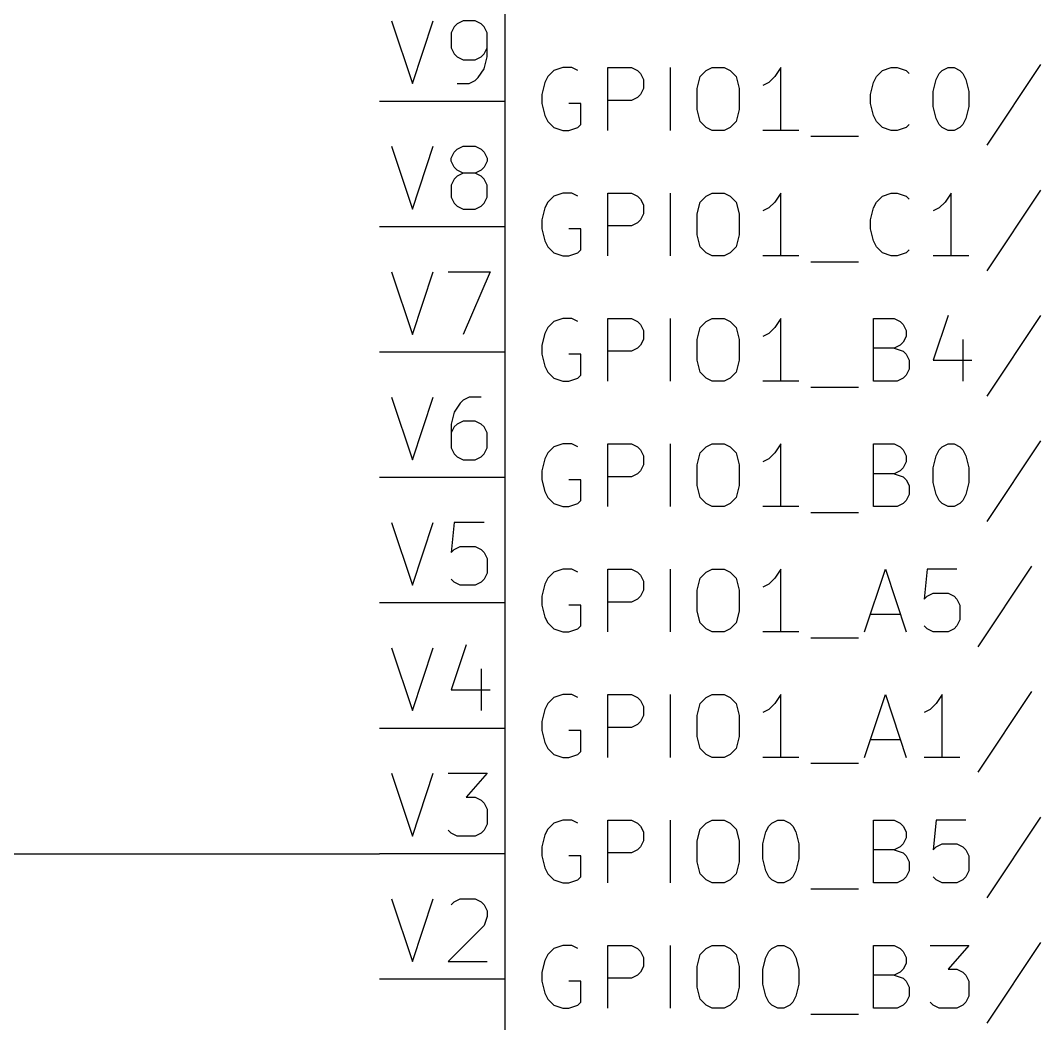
# Model space of a CAD drawing. Header units: millimetres. Extents: x 3 to 237, y -203 to -4.
# Drawn here: x 35.9 to 56.57, y -143.14 to -122.82 of the extents above; entities that cross this region are included whole.
import ezdxf

# ---------------------------------------------------------------- set-up
doc = ezdxf.new("R2010")
doc.units = ezdxf.units.MM
for name, color, linetype in [('GREENSIXTYFIVE', 129, 'CONTINUOUS'), ('LIGHTGREEN', 92, 'CONTINUOUS'), ('LIGHTRED', 12, 'CONTINUOUS'), ('RED', 14, 'CONTINUOUS')]:
    doc.layers.add(name, color=color, linetype=linetype)

msp = doc.modelspace()

# ---------------------------------------------------------------- linework, layer by layer
at = {"layer": 'GREENSIXTYFIVE', "linetype": 'CONTINUOUS'}
for p, q in [((46.8932, -123.7775), (46.7118, -123.838)), ((47.0746, -123.7775), (46.8932, -123.7775)), ((47.1956, -123.838), (47.0746, -123.7775)), ((47.8003, -125.0475), (47.8003, -123.7775)), ((47.8003, -123.7775), (48.2841, -123.7775)), ((48.2841, -123.7775), (48.4051, -123.838)), ((49.0703, -125.0475), (49.0703, -123.7775)), ((49.7961, -123.838), (49.917, -123.7775)), ((49.917, -123.7775), (50.1589, -123.7775)), ((50.1589, -123.7775), (50.2799, -123.838)), ((51.308, -123.7775), (51.1871, -123.959)), ((51.308, -125.0475), (51.308, -123.7775)), ((53.3642, -123.838), (53.5456, -123.7775)), ((53.5456, -123.7775), (53.6665, -123.7775)), ((53.6665, -123.7775), (53.848, -123.838)), ((54.5737, -123.838), (54.6946, -123.7775)), ((54.6946, -123.7775), (54.8156, -123.7775)), ((54.8156, -123.7775), (54.9365, -123.838)), ((56.5694, -123.7171), (55.4808, -125.3499)), ((46.5908, -123.959), (46.5303, -124.0799)), ((46.7118, -123.838), (46.5908, -123.959)), ((48.4051, -123.838), (48.4656, -123.8985)), ((48.4656, -123.8985), (48.526, -124.0194)), ((49.6147, -124.2009), (49.6751, -123.959)), ((49.6751, -123.959), (49.7961, -123.838)), ((50.2799, -123.838), (50.4008, -123.959)), ((50.4008, -123.959), (50.4613, -124.2009)), ((51.1871, -123.959), (51.0661, -124.0799)), ((53.1827, -124.0799), (53.2432, -123.959)), ((53.2432, -123.959), (53.3642, -123.838)), ((53.848, -123.838), (53.9084, -123.8985)), ((54.4527, -124.0194), (54.5132, -123.8985)), ((54.5132, -123.8985), (54.5737, -123.838)), ((54.9365, -123.838), (54.997, -123.8985)), ((54.997, -123.8985), (55.0575, -124.0194)), ((46.5303, -124.0799), (46.4699, -124.3218)), ((48.526, -124.0194), (48.526, -124.2009)), ((51.0661, -124.0799), (50.9452, -124.1404)), ((53.1223, -124.3218), (53.1827, -124.0799)), ((54.3923, -124.2613), (54.4527, -124.0194)), ((55.0575, -124.0194), (55.118, -124.2613)), ((46.4699, -124.3218), (46.4699, -124.5032)), ((48.4051, -124.3823), (48.2841, -124.4428)), ((48.4656, -124.3218), (48.4051, -124.3823)), ((48.526, -124.2009), (48.4656, -124.3218)), ((49.6147, -124.6242), (49.6147, -124.2009)), ((50.4613, -124.2009), (50.4613, -124.6242)), ((53.1223, -124.5032), (53.1223, -124.3218)), ((54.3923, -124.5637), (54.3923, -124.2613)), ((55.118, -124.2613), (55.118, -124.5637)), ((46.4699, -124.5032), (46.5303, -124.7451)), ((47.256, -124.5032), (47.0141, -124.5032)), ((47.256, -124.9266), (47.256, -124.5032)), ((48.2841, -124.4428), (47.8003, -124.4428)), ((53.1827, -124.7451), (53.1223, -124.5032)), ((54.4527, -124.8056), (54.3923, -124.5637)), ((55.118, -124.5637), (55.0575, -124.8056)), ((46.5303, -124.7451), (46.5908, -124.8661)), ((49.6751, -124.8661), (49.6147, -124.6242)), ((50.4613, -124.6242), (50.4008, -124.8661)), ((53.2432, -124.8661), (53.1827, -124.7451)), ((54.5132, -124.9266), (54.4527, -124.8056)), ((55.0575, -124.8056), (54.997, -124.9266)), ((46.5908, -124.8661), (46.7118, -124.9871)), ((46.7118, -124.9871), (46.8932, -125.0475)), ((47.0141, -125.0475), (47.1956, -124.9871)), ((47.1956, -124.9871), (47.256, -124.9266)), ((49.7961, -124.9871), (49.6751, -124.8661)), ((49.917, -125.0475), (49.7961, -124.9871)), ((50.2799, -124.9871), (50.1589, -125.0475)), ((50.4008, -124.8661), (50.2799, -124.9871)), ((53.3642, -124.9871), (53.2432, -124.8661)), ((53.5456, -125.0475), (53.3642, -124.9871)), ((53.848, -124.9871), (53.6665, -125.0475)), ((53.9084, -124.9266), (53.848, -124.9871)), ((54.5737, -124.9871), (54.5132, -124.9266)), ((54.6946, -125.0475), (54.5737, -124.9871)), ((54.9365, -124.9871), (54.8156, -125.0475)), ((54.997, -124.9266), (54.9365, -124.9871)), ((46.8932, -125.0475), (47.0141, -125.0475)), ((50.1589, -125.0475), (49.917, -125.0475)), ((51.6709, -125.0475), (50.9452, -125.0475)), ((51.9128, -125.1685), (52.8804, -125.1685)), ((53.6665, -125.0475), (53.5456, -125.0475)), ((54.8156, -125.0475), (54.6946, -125.0475)), ((56.5694, -126.2571), (55.4808, -127.8899)), ((46.7118, -126.378), (46.5908, -126.499)), ((46.8932, -126.3175), (46.7118, -126.378)), ((47.0746, -126.3175), (46.8932, -126.3175)), ((47.1956, -126.378), (47.0746, -126.3175)), ((47.8003, -127.5875), (47.8003, -126.3175)), ((47.8003, -126.3175), (48.2841, -126.3175)), ((48.2841, -126.3175), (48.4051, -126.378)), ((48.4051, -126.378), (48.4656, -126.4385)), ((48.4656, -126.4385), (48.526, -126.5594)), ((49.0703, -127.5875), (49.0703, -126.3175)), ((49.6751, -126.499), (49.7961, -126.378)), ((49.7961, -126.378), (49.917, -126.3175)), ((49.917, -126.3175), (50.1589, -126.3175)), ((50.1589, -126.3175), (50.2799, -126.378)), ((50.2799, -126.378), (50.4008, -126.499)), ((51.308, -126.3175), (51.1871, -126.499)), ((51.308, -127.5875), (51.308, -126.3175)), ((53.2432, -126.499), (53.3642, -126.378)), ((53.3642, -126.378), (53.5456, -126.3175)), ((53.5456, -126.3175), (53.6665, -126.3175)), ((53.6665, -126.3175), (53.848, -126.378)), ((53.848, -126.378), (53.9084, -126.4385)), ((54.7551, -126.3175), (54.6342, -126.499)), ((54.7551, -127.5875), (54.7551, -126.3175)), ((46.5303, -126.6199), (46.4699, -126.8618)), ((46.5908, -126.499), (46.5303, -126.6199)), ((48.526, -126.5594), (48.526, -126.7409)), ((49.6147, -126.7409), (49.6751, -126.499)), ((50.4008, -126.499), (50.4613, -126.7409)), ((51.0661, -126.6199), (50.9452, -126.6804)), ((51.1871, -126.499), (51.0661, -126.6199)), ((53.1223, -126.8618), (53.1827, -126.6199)), ((53.1827, -126.6199), (53.2432, -126.499)), ((54.5132, -126.6199), (54.3923, -126.6804)), ((54.6342, -126.499), (54.5132, -126.6199)), ((46.4699, -126.8618), (46.4699, -127.0432)), ((48.4656, -126.8618), (48.4051, -126.9223)), ((48.526, -126.7409), (48.4656, -126.8618)), ((49.6147, -127.1642), (49.6147, -126.7409)), ((50.4613, -126.7409), (50.4613, -127.1642)), ((53.1223, -127.0432), (53.1223, -126.8618)), ((46.4699, -127.0432), (46.5303, -127.2851)), ((47.256, -127.0432), (47.0141, -127.0432)), ((47.256, -127.4666), (47.256, -127.0432)), ((48.2841, -126.9828), (47.8003, -126.9828)), ((48.4051, -126.9223), (48.2841, -126.9828)), ((53.1827, -127.2851), (53.1223, -127.0432)), ((46.5303, -127.2851), (46.5908, -127.4061)), ((49.6751, -127.4061), (49.6147, -127.1642)), ((50.4613, -127.1642), (50.4008, -127.4061)), ((53.2432, -127.4061), (53.1827, -127.2851)), ((46.5908, -127.4061), (46.7118, -127.5271)), ((47.1956, -127.5271), (47.256, -127.4666)), ((49.7961, -127.5271), (49.6751, -127.4061)), ((50.4008, -127.4061), (50.2799, -127.5271)), ((53.3642, -127.5271), (53.2432, -127.4061)), ((53.9084, -127.4666), (53.848, -127.5271)), ((46.7118, -127.5271), (46.8932, -127.5875)), ((46.8932, -127.5875), (47.0141, -127.5875)), ((47.0141, -127.5875), (47.1956, -127.5271)), ((49.917, -127.5875), (49.7961, -127.5271)), ((50.1589, -127.5875), (49.917, -127.5875)), ((50.2799, -127.5271), (50.1589, -127.5875)), ((51.6709, -127.5875), (50.9452, -127.5875)), ((53.5456, -127.5875), (53.3642, -127.5271)), ((53.6665, -127.5875), (53.5456, -127.5875)), ((53.848, -127.5271), (53.6665, -127.5875)), ((55.118, -127.5875), (54.3923, -127.5875)), ((51.9128, -127.7085), (52.8804, -127.7085)), ((46.7118, -128.918), (46.5908, -129.039)), ((46.8932, -128.8575), (46.7118, -128.918)), ((47.0746, -128.8575), (46.8932, -128.8575)), ((47.1956, -128.918), (47.0746, -128.8575)), ((47.8003, -130.1275), (47.8003, -128.8575)), ((47.8003, -128.8575), (48.2841, -128.8575)), ((48.2841, -128.8575), (48.4051, -128.918)), ((48.4051, -128.918), (48.4656, -128.9785)), ((49.0703, -130.1275), (49.0703, -128.8575)), ((49.6751, -129.039), (49.7961, -128.918)), ((49.7961, -128.918), (49.917, -128.8575)), ((49.917, -128.8575), (50.1589, -128.8575)), ((50.1589, -128.8575), (50.2799, -128.918)), ((50.2799, -128.918), (50.4008, -129.039)), ((51.308, -128.8575), (51.1871, -129.039)), ((51.308, -130.1275), (51.308, -128.8575)), ((53.1827, -130.1275), (53.1827, -128.8575)), ((53.1827, -128.8575), (53.6061, -128.8575)), ((53.6061, -128.8575), (53.727, -128.918)), ((53.727, -128.918), (53.7875, -128.9785)), ((54.6946, -128.7971), (54.3923, -129.7042)), ((56.5694, -128.7971), (55.4808, -130.4299)), ((46.5908, -129.039), (46.5303, -129.1599)), ((48.4656, -128.9785), (48.526, -129.0994)), ((48.526, -129.0994), (48.526, -129.2809)), ((49.6147, -129.2809), (49.6751, -129.039)), ((50.4008, -129.039), (50.4613, -129.2809)), ((51.1871, -129.039), (51.0661, -129.1599)), ((53.7875, -128.9785), (53.848, -129.0994)), ((53.848, -129.0994), (53.848, -129.2204)), ((46.5303, -129.1599), (46.4699, -129.4018)), ((48.526, -129.2809), (48.4656, -129.4018)), ((49.6147, -129.7042), (49.6147, -129.2809)), ((50.4613, -129.2809), (50.4613, -129.7042)), ((51.0661, -129.1599), (50.9452, -129.2204)), ((53.7875, -129.3413), (53.727, -129.4018)), ((53.848, -129.2204), (53.7875, -129.3413)), ((54.997, -129.2809), (54.997, -130.1275)), ((46.4699, -129.4018), (46.4699, -129.5832)), ((48.2841, -129.5228), (47.8003, -129.5228)), ((48.4051, -129.4623), (48.2841, -129.5228)), ((48.4656, -129.4018), (48.4051, -129.4623)), ((53.6061, -129.4623), (53.1827, -129.4623)), ((53.727, -129.4018), (53.6061, -129.4623)), ((53.6061, -129.4623), (53.7875, -129.5228)), ((53.7875, -129.5228), (53.848, -129.5832)), ((46.4699, -129.5832), (46.5303, -129.8251)), ((47.256, -129.5832), (47.0141, -129.5832)), ((47.256, -130.0066), (47.256, -129.5832)), ((49.6751, -129.9461), (49.6147, -129.7042)), ((50.4613, -129.7042), (50.4008, -129.9461)), ((53.848, -129.5832), (53.9084, -129.7042)), ((53.9084, -129.7042), (53.9084, -129.8856)), ((54.3923, -129.7042), (55.1784, -129.7042)), ((46.5303, -129.8251), (46.5908, -129.9461)), ((46.5908, -129.9461), (46.7118, -130.0671)), ((49.7961, -130.0671), (49.6751, -129.9461)), ((50.4008, -129.9461), (50.2799, -130.0671)), ((53.9084, -129.8856), (53.848, -130.0066)), ((46.7118, -130.0671), (46.8932, -130.1275)), ((46.8932, -130.1275), (47.0141, -130.1275)), ((47.0141, -130.1275), (47.1956, -130.0671)), ((47.1956, -130.0671), (47.256, -130.0066)), ((49.917, -130.1275), (49.7961, -130.0671)), ((50.1589, -130.1275), (49.917, -130.1275)), ((50.2799, -130.0671), (50.1589, -130.1275)), ((51.6709, -130.1275), (50.9452, -130.1275)), ((53.6665, -130.1275), (53.1827, -130.1275)), ((53.7875, -130.0671), (53.6665, -130.1275)), ((53.848, -130.0066), (53.7875, -130.0671)), ((51.9128, -130.2485), (52.8804, -130.2485)), ((46.8932, -131.3975), (46.7118, -131.458)), ((47.0746, -131.3975), (46.8932, -131.3975)), ((47.1956, -131.458), (47.0746, -131.3975)), ((47.8003, -132.6675), (47.8003, -131.3975)), ((47.8003, -131.3975), (48.2841, -131.3975)), ((48.2841, -131.3975), (48.4051, -131.458)), ((49.0703, -132.6675), (49.0703, -131.3975)), ((49.7961, -131.458), (49.917, -131.3975)), ((49.917, -131.3975), (50.1589, -131.3975)), ((50.1589, -131.3975), (50.2799, -131.458)), ((51.308, -131.3975), (51.1871, -131.579)), ((51.308, -132.6675), (51.308, -131.3975)), ((53.1827, -132.6675), (53.1827, -131.3975)), ((53.1827, -131.3975), (53.6061, -131.3975)), ((53.6061, -131.3975), (53.727, -131.458)), ((54.5737, -131.458), (54.6946, -131.3975)), ((54.6946, -131.3975), (54.8156, -131.3975)), ((54.8156, -131.3975), (54.9365, -131.458)), ((56.5694, -131.3371), (55.4808, -132.9699)), ((46.5908, -131.579), (46.5303, -131.6999)), ((46.7118, -131.458), (46.5908, -131.579)), ((48.4051, -131.458), (48.4656, -131.5185)), ((48.4656, -131.5185), (48.526, -131.6394)), ((49.6147, -131.8209), (49.6751, -131.579)), ((49.6751, -131.579), (49.7961, -131.458)), ((50.2799, -131.458), (50.4008, -131.579)), ((50.4008, -131.579), (50.4613, -131.8209)), ((51.1871, -131.579), (51.0661, -131.6999)), ((53.727, -131.458), (53.7875, -131.5185)), ((53.7875, -131.5185), (53.848, -131.6394)), ((54.4527, -131.6394), (54.5132, -131.5185)), ((54.5132, -131.5185), (54.5737, -131.458)), ((54.9365, -131.458), (54.997, -131.5185)), ((54.997, -131.5185), (55.0575, -131.6394)), ((46.5303, -131.6999), (46.4699, -131.9418)), ((48.526, -131.8209), (48.4656, -131.9418)), ((48.526, -131.6394), (48.526, -131.8209)), ((49.6147, -132.2442), (49.6147, -131.8209)), ((50.4613, -131.8209), (50.4613, -132.2442)), ((51.0661, -131.6999), (50.9452, -131.7604)), ((53.848, -131.7604), (53.7875, -131.8813)), ((53.848, -131.6394), (53.848, -131.7604)), ((54.3923, -131.8813), (54.4527, -131.6394)), ((55.0575, -131.6394), (55.118, -131.8813)), ((46.4699, -131.9418), (46.4699, -132.1232)), ((48.4051, -132.0023), (48.2841, -132.0628)), ((48.4656, -131.9418), (48.4051, -132.0023)), ((53.6061, -132.0023), (53.1827, -132.0023)), ((53.727, -131.9418), (53.6061, -132.0023)), ((53.6061, -132.0023), (53.7875, -132.0628)), ((53.7875, -131.8813), (53.727, -131.9418)), ((54.3923, -132.1837), (54.3923, -131.8813)), ((55.118, -131.8813), (55.118, -132.1837)), ((46.4699, -132.1232), (46.5303, -132.3651)), ((47.256, -132.1232), (47.0141, -132.1232)), ((47.256, -132.5466), (47.256, -132.1232)), ((48.2841, -132.0628), (47.8003, -132.0628)), ((49.6751, -132.4861), (49.6147, -132.2442)), ((50.4613, -132.2442), (50.4008, -132.4861)), ((53.7875, -132.0628), (53.848, -132.1232)), ((53.848, -132.1232), (53.9084, -132.2442)), ((53.9084, -132.2442), (53.9084, -132.4256)), ((54.4527, -132.4256), (54.3923, -132.1837)), ((55.118, -132.1837), (55.0575, -132.4256)), ((46.5303, -132.3651), (46.5908, -132.4861)), ((53.9084, -132.4256), (53.848, -132.5466)), ((54.5132, -132.5466), (54.4527, -132.4256)), ((55.0575, -132.4256), (54.997, -132.5466)), ((46.5908, -132.4861), (46.7118, -132.6071)), ((46.7118, -132.6071), (46.8932, -132.6675)), ((47.0141, -132.6675), (47.1956, -132.6071)), ((47.1956, -132.6071), (47.256, -132.5466)), ((49.7961, -132.6071), (49.6751, -132.4861)), ((49.917, -132.6675), (49.7961, -132.6071)), ((50.2799, -132.6071), (50.1589, -132.6675)), ((50.4008, -132.4861), (50.2799, -132.6071)), ((53.7875, -132.6071), (53.6665, -132.6675)), ((53.848, -132.5466), (53.7875, -132.6071)), ((54.5737, -132.6071), (54.5132, -132.5466)), ((54.6946, -132.6675), (54.5737, -132.6071)), ((54.9365, -132.6071), (54.8156, -132.6675)), ((54.997, -132.5466), (54.9365, -132.6071)), ((46.8932, -132.6675), (47.0141, -132.6675)), ((50.1589, -132.6675), (49.917, -132.6675)), ((51.6709, -132.6675), (50.9452, -132.6675)), ((51.9128, -132.7885), (52.8804, -132.7885)), ((53.6665, -132.6675), (53.1827, -132.6675)), ((54.8156, -132.6675), (54.6946, -132.6675)), ((56.388, -133.8771), (55.2994, -135.5099)), ((46.7118, -133.998), (46.5908, -134.119)), ((46.8932, -133.9375), (46.7118, -133.998)), ((47.0746, -133.9375), (46.8932, -133.9375)), ((47.1956, -133.998), (47.0746, -133.9375)), ((47.8003, -135.2075), (47.8003, -133.9375)), ((47.8003, -133.9375), (48.2841, -133.9375)), ((48.2841, -133.9375), (48.4051, -133.998)), ((48.4051, -133.998), (48.4656, -134.0585)), ((48.4656, -134.0585), (48.526, -134.1794)), ((49.0703, -135.2075), (49.0703, -133.9375)), ((49.6751, -134.119), (49.7961, -133.998)), ((49.7961, -133.998), (49.917, -133.9375)), ((49.917, -133.9375), (50.1589, -133.9375)), ((50.1589, -133.9375), (50.2799, -133.998)), ((50.2799, -133.998), (50.4008, -134.119)), ((51.308, -133.9375), (51.1871, -134.119)), ((51.308, -135.2075), (51.308, -133.9375)), ((53.0013, -135.2075), (53.4246, -133.9375)), ((53.4246, -133.9375), (53.848, -135.2075)), ((54.2713, -133.9375), (54.2109, -134.5423)), ((54.8761, -133.9375), (54.2713, -133.9375)), ((46.5303, -134.2399), (46.4699, -134.4818)), ((46.5908, -134.119), (46.5303, -134.2399)), ((48.526, -134.1794), (48.526, -134.3609)), ((49.6147, -134.3609), (49.6751, -134.119)), ((50.4008, -134.119), (50.4613, -134.3609)), ((51.0661, -134.2399), (50.9452, -134.3004)), ((51.1871, -134.119), (51.0661, -134.2399)), ((46.4699, -134.4818), (46.4699, -134.6632)), ((48.4656, -134.4818), (48.4051, -134.5423)), ((48.526, -134.3609), (48.4656, -134.4818)), ((49.6147, -134.7842), (49.6147, -134.3609)), ((50.4613, -134.3609), (50.4613, -134.7842)), ((54.2109, -134.5423), (54.2713, -134.4818)), ((54.2713, -134.4818), (54.3923, -134.4213)), ((54.3923, -134.4213), (54.6947, -134.4213)), ((54.6947, -134.4213), (54.8156, -134.4818)), ((54.8156, -134.4818), (54.8761, -134.5423)), ((46.4699, -134.6632), (46.5303, -134.9051)), ((47.256, -134.6632), (47.0141, -134.6632)), ((47.256, -135.0866), (47.256, -134.6632)), ((48.2841, -134.6028), (47.8003, -134.6028)), ((48.4051, -134.5423), (48.2841, -134.6028)), ((54.8761, -134.5423), (54.9366, -134.6632)), ((54.9366, -134.6632), (54.9366, -134.9656)), ((46.5303, -134.9051), (46.5908, -135.0261)), ((49.6751, -135.0261), (49.6147, -134.7842)), ((50.4613, -134.7842), (50.4008, -135.0261)), ((53.1223, -134.8447), (53.727, -134.8447)), ((46.5908, -135.0261), (46.7118, -135.1471)), ((46.7118, -135.1471), (46.8932, -135.2075)), ((47.0141, -135.2075), (47.1956, -135.1471)), ((47.1956, -135.1471), (47.256, -135.0866)), ((49.7961, -135.1471), (49.6751, -135.0261)), ((49.917, -135.2075), (49.7961, -135.1471)), ((50.2799, -135.1471), (50.1589, -135.2075)), ((50.4008, -135.0261), (50.2799, -135.1471)), ((54.2713, -135.1471), (54.2109, -135.0866)), ((54.3923, -135.2075), (54.2713, -135.1471)), ((54.8156, -135.1471), (54.6947, -135.2075)), ((54.8761, -135.0866), (54.8156, -135.1471)), ((54.9366, -134.9656), (54.8761, -135.0866)), ((46.8932, -135.2075), (47.0141, -135.2075)), ((50.1589, -135.2075), (49.917, -135.2075)), ((51.6709, -135.2075), (50.9452, -135.2075)), ((51.9128, -135.3285), (52.8804, -135.3285)), ((54.6947, -135.2075), (54.3923, -135.2075)), ((46.7118, -136.538), (46.5908, -136.659)), ((46.8932, -136.4775), (46.7118, -136.538)), ((47.0746, -136.4775), (46.8932, -136.4775)), ((47.1956, -136.538), (47.0746, -136.4775)), ((47.8003, -137.7475), (47.8003, -136.4775)), ((47.8003, -136.4775), (48.2841, -136.4775)), ((48.2841, -136.4775), (48.4051, -136.538)), ((48.4051, -136.538), (48.4656, -136.5985)), ((49.0703, -137.7475), (49.0703, -136.4775)), ((49.6751, -136.659), (49.7961, -136.538)), ((49.7961, -136.538), (49.917, -136.4775)), ((49.917, -136.4775), (50.1589, -136.4775)), ((50.1589, -136.4775), (50.2799, -136.538)), ((50.2799, -136.538), (50.4008, -136.659)), ((51.308, -136.4775), (51.1871, -136.659)), ((51.308, -137.7475), (51.308, -136.4775)), ((53.0013, -137.7475), (53.4246, -136.4775)), ((53.4246, -136.4775), (53.848, -137.7475)), ((54.5737, -136.4775), (54.4528, -136.659)), ((54.5737, -137.7475), (54.5737, -136.4775)), ((56.388, -136.4171), (55.2994, -138.0499)), ((46.5303, -136.7799), (46.4699, -137.0218)), ((46.5908, -136.659), (46.5303, -136.7799)), ((48.4656, -136.5985), (48.526, -136.7194)), ((48.526, -136.7194), (48.526, -136.9009)), ((49.6147, -136.9009), (49.6751, -136.659)), ((50.4008, -136.659), (50.4613, -136.9009)), ((51.0661, -136.7799), (50.9452, -136.8404)), ((51.1871, -136.659), (51.0661, -136.7799)), ((54.3318, -136.7799), (54.2109, -136.8404)), ((54.4528, -136.659), (54.3318, -136.7799)), ((48.526, -136.9009), (48.4656, -137.0218)), ((49.6147, -137.3242), (49.6147, -136.9009)), ((50.4613, -136.9009), (50.4613, -137.3242)), ((46.4699, -137.0218), (46.4699, -137.2032)), ((46.4699, -137.2032), (46.5303, -137.4451)), ((47.256, -137.2032), (47.0141, -137.2032)), ((47.256, -137.6266), (47.256, -137.2032)), ((48.2841, -137.1428), (47.8003, -137.1428)), ((48.4051, -137.0823), (48.2841, -137.1428)), ((48.4656, -137.0218), (48.4051, -137.0823)), ((49.6751, -137.5661), (49.6147, -137.3242)), ((50.4613, -137.3242), (50.4008, -137.5661)), ((53.1223, -137.3847), (53.727, -137.3847)), ((46.5303, -137.4451), (46.5908, -137.5661)), ((46.5908, -137.5661), (46.7118, -137.6871)), ((47.1956, -137.6871), (47.256, -137.6266)), ((49.7961, -137.6871), (49.6751, -137.5661)), ((50.4008, -137.5661), (50.2799, -137.6871)), ((46.7118, -137.6871), (46.8932, -137.7475)), ((46.8932, -137.7475), (47.0141, -137.7475)), ((47.0141, -137.7475), (47.1956, -137.6871)), ((49.917, -137.7475), (49.7961, -137.6871)), ((50.1589, -137.7475), (49.917, -137.7475)), ((50.2799, -137.6871), (50.1589, -137.7475)), ((51.6709, -137.7475), (50.9452, -137.7475)), ((54.9366, -137.7475), (54.2109, -137.7475)), ((51.9128, -137.8685), (52.8804, -137.8685)), ((46.8932, -139.0175), (46.7118, -139.078)), ((47.0746, -139.0175), (46.8932, -139.0175)), ((47.1956, -139.078), (47.0746, -139.0175)), ((47.8003, -140.2875), (47.8003, -139.0175)), ((47.8003, -139.0175), (48.2841, -139.0175)), ((48.2841, -139.0175), (48.4051, -139.078)), ((49.0703, -140.2875), (49.0703, -139.0175)), ((49.7961, -139.078), (49.917, -139.0175)), ((49.917, -139.0175), (50.1589, -139.0175)), ((50.1589, -139.0175), (50.2799, -139.078)), ((51.1266, -139.078), (51.2475, -139.0175)), ((51.2475, -139.0175), (51.3685, -139.0175)), ((51.3685, -139.0175), (51.4894, -139.078)), ((53.1827, -140.2875), (53.1827, -139.0175)), ((53.1827, -139.0175), (53.6061, -139.0175)), ((53.6061, -139.0175), (53.727, -139.078)), ((54.4527, -139.0175), (54.3923, -139.6223)), ((55.0575, -139.0175), (54.4527, -139.0175)), ((56.5694, -138.9571), (55.4808, -140.5899)), ((46.5908, -139.199), (46.5303, -139.3199)), ((46.7118, -139.078), (46.5908, -139.199)), ((48.4051, -139.078), (48.4656, -139.1385)), ((48.4656, -139.1385), (48.526, -139.2594)), ((48.526, -139.2594), (48.526, -139.4409)), ((49.6147, -139.4409), (49.6751, -139.199)), ((49.6751, -139.199), (49.7961, -139.078)), ((50.2799, -139.078), (50.4008, -139.199)), ((50.4008, -139.199), (50.4613, -139.4409)), ((50.9452, -139.5013), (51.0056, -139.2594)), ((51.0056, -139.2594), (51.0661, -139.1385)), ((51.0661, -139.1385), (51.1266, -139.078)), ((51.4894, -139.078), (51.5499, -139.1385)), ((51.5499, -139.1385), (51.6104, -139.2594)), ((51.6104, -139.2594), (51.6709, -139.5013)), ((53.727, -139.078), (53.7875, -139.1385)), ((53.7875, -139.1385), (53.848, -139.2594)), ((53.848, -139.2594), (53.848, -139.3804)), ((46.5303, -139.3199), (46.4699, -139.5618)), ((48.526, -139.4409), (48.4656, -139.5618)), ((49.6147, -139.8642), (49.6147, -139.4409)), ((50.4613, -139.4409), (50.4613, -139.8642)), ((53.848, -139.3804), (53.7875, -139.5013)), ((46.4699, -139.5618), (46.4699, -139.7432)), ((48.2841, -139.6828), (47.8003, -139.6828)), ((48.4051, -139.6223), (48.2841, -139.6828)), ((48.4656, -139.5618), (48.4051, -139.6223)), ((50.9452, -139.8037), (50.9452, -139.5013)), ((51.6709, -139.5013), (51.6709, -139.8037)), ((53.6061, -139.6223), (53.1827, -139.6223)), ((53.727, -139.5618), (53.6061, -139.6223)), ((53.6061, -139.6223), (53.7875, -139.6828)), ((53.7875, -139.5013), (53.727, -139.5618)), ((53.7875, -139.6828), (53.848, -139.7432)), ((54.3923, -139.6223), (54.4527, -139.5618)), ((54.4527, -139.5618), (54.5737, -139.5013)), ((54.5737, -139.5013), (54.8761, -139.5013)), ((54.8761, -139.5013), (54.997, -139.5618)), ((54.997, -139.5618), (55.0575, -139.6223)), ((55.0575, -139.6223), (55.118, -139.7432)), ((46.4699, -139.7432), (46.5303, -139.9851)), ((47.256, -139.7432), (47.0141, -139.7432)), ((47.256, -140.1666), (47.256, -139.7432)), ((49.6751, -140.1061), (49.6147, -139.8642)), ((50.4613, -139.8642), (50.4008, -140.1061)), ((51.0056, -140.0456), (50.9452, -139.8037)), ((51.6709, -139.8037), (51.6104, -140.0456)), ((53.848, -139.7432), (53.9084, -139.8642)), ((53.9084, -139.8642), (53.9084, -140.0456)), ((55.118, -139.7432), (55.118, -140.0456)), ((46.5303, -139.9851), (46.5908, -140.1061)), ((46.5908, -140.1061), (46.7118, -140.2271)), ((49.7961, -140.2271), (49.6751, -140.1061)), ((50.4008, -140.1061), (50.2799, -140.2271)), ((51.0661, -140.1666), (51.0056, -140.0456)), ((51.6104, -140.0456), (51.5499, -140.1666)), ((53.9084, -140.0456), (53.848, -140.1666)), ((55.118, -140.0456), (55.0575, -140.1666)), ((46.7118, -140.2271), (46.8932, -140.2875)), ((46.8932, -140.2875), (47.0141, -140.2875)), ((47.0141, -140.2875), (47.1956, -140.2271)), ((47.1956, -140.2271), (47.256, -140.1666)), ((49.917, -140.2875), (49.7961, -140.2271)), ((50.1589, -140.2875), (49.917, -140.2875)), ((50.2799, -140.2271), (50.1589, -140.2875)), ((51.1266, -140.2271), (51.0661, -140.1666)), ((51.2475, -140.2875), (51.1266, -140.2271)), ((51.3685, -140.2875), (51.2475, -140.2875)), ((51.4894, -140.2271), (51.3685, -140.2875)), ((51.5499, -140.1666), (51.4894, -140.2271)), ((53.6665, -140.2875), (53.1827, -140.2875)), ((53.7875, -140.2271), (53.6665, -140.2875)), ((53.848, -140.1666), (53.7875, -140.2271)), ((54.4527, -140.2271), (54.3923, -140.1666)), ((54.5737, -140.2875), (54.4527, -140.2271)), ((54.8761, -140.2875), (54.5737, -140.2875)), ((54.997, -140.2271), (54.8761, -140.2875)), ((55.0575, -140.1666), (54.997, -140.2271)), ((51.9128, -140.4085), (52.8804, -140.4085)), ((56.5694, -141.4971), (55.4808, -143.1299)), ((46.5908, -141.739), (46.5303, -141.8599)), ((46.7118, -141.618), (46.5908, -141.739)), ((46.8932, -141.5575), (46.7118, -141.618)), ((47.0746, -141.5575), (46.8932, -141.5575)), ((47.1956, -141.618), (47.0746, -141.5575)), ((47.8003, -142.8275), (47.8003, -141.5575)), ((47.8003, -141.5575), (48.2841, -141.5575)), ((48.2841, -141.5575), (48.4051, -141.618)), ((48.4051, -141.618), (48.4656, -141.6785)), ((48.4656, -141.6785), (48.526, -141.7994)), ((49.0703, -142.8275), (49.0703, -141.5575)), ((49.6147, -141.9809), (49.6751, -141.739)), ((49.6751, -141.739), (49.7961, -141.618)), ((49.7961, -141.618), (49.917, -141.5575)), ((49.917, -141.5575), (50.1589, -141.5575)), ((50.1589, -141.5575), (50.2799, -141.618)), ((50.2799, -141.618), (50.4008, -141.739)), ((50.4008, -141.739), (50.4613, -141.9809)), ((51.0056, -141.7994), (51.0661, -141.6785)), ((51.0661, -141.6785), (51.1266, -141.618)), ((51.1266, -141.618), (51.2475, -141.5575)), ((51.2475, -141.5575), (51.3685, -141.5575)), ((51.3685, -141.5575), (51.4894, -141.618)), ((51.4894, -141.618), (51.5499, -141.6785)), ((51.5499, -141.6785), (51.6104, -141.7994)), ((53.1827, -142.8275), (53.1827, -141.5575)), ((53.1827, -141.5575), (53.6061, -141.5575)), ((53.6061, -141.5575), (53.727, -141.618)), ((53.727, -141.618), (53.7875, -141.6785)), ((53.7875, -141.6785), (53.848, -141.7994)), ((54.3318, -141.5575), (55.118, -141.5575)), ((55.118, -141.5575), (54.6946, -142.0413)), ((46.5303, -141.8599), (46.4699, -142.1018)), ((48.526, -141.7994), (48.526, -141.9809)), ((50.9452, -142.0413), (51.0056, -141.7994)), ((51.6104, -141.7994), (51.6709, -142.0413)), ((53.848, -141.9204), (53.7875, -142.0413)), ((53.848, -141.7994), (53.848, -141.9204)), ((46.4699, -142.1018), (46.4699, -142.2832)), ((48.4051, -142.1623), (48.2841, -142.2228)), ((48.4656, -142.1018), (48.4051, -142.1623)), ((48.526, -141.9809), (48.4656, -142.1018)), ((49.6147, -142.4042), (49.6147, -141.9809)), ((50.4613, -141.9809), (50.4613, -142.4042)), ((50.9452, -142.3437), (50.9452, -142.0413)), ((51.6709, -142.0413), (51.6709, -142.3437)), ((53.6061, -142.1623), (53.1827, -142.1623)), ((53.727, -142.1018), (53.6061, -142.1623)), ((53.6061, -142.1623), (53.7875, -142.2228)), ((53.7875, -142.0413), (53.727, -142.1018)), ((54.6946, -142.0413), (54.8761, -142.0413)), ((54.8761, -142.0413), (54.997, -142.1018)), ((54.997, -142.1018), (55.0575, -142.1623)), ((55.0575, -142.1623), (55.118, -142.2832)), ((46.4699, -142.2832), (46.5303, -142.5251)), ((47.256, -142.2832), (47.0141, -142.2832)), ((47.256, -142.7066), (47.256, -142.2832)), ((48.2841, -142.2228), (47.8003, -142.2228)), ((51.0056, -142.5856), (50.9452, -142.3437)), ((51.6709, -142.3437), (51.6104, -142.5856)), ((53.7875, -142.2228), (53.848, -142.2832)), ((53.848, -142.2832), (53.9084, -142.4042)), ((55.118, -142.2832), (55.118, -142.5856)), ((46.5303, -142.5251), (46.5908, -142.6461)), ((49.6751, -142.6461), (49.6147, -142.4042)), ((50.4613, -142.4042), (50.4008, -142.6461)), ((51.0661, -142.7066), (51.0056, -142.5856)), ((51.6104, -142.5856), (51.5499, -142.7066)), ((53.9084, -142.5856), (53.848, -142.7066)), ((53.9084, -142.4042), (53.9084, -142.5856)), ((55.118, -142.5856), (55.0575, -142.7066)), ((46.5908, -142.6461), (46.7118, -142.7671)), ((46.7118, -142.7671), (46.8932, -142.8275)), ((47.0141, -142.8275), (47.1956, -142.7671)), ((47.1956, -142.7671), (47.256, -142.7066)), ((49.7961, -142.7671), (49.6751, -142.6461)), ((49.917, -142.8275), (49.7961, -142.7671)), ((50.2799, -142.7671), (50.1589, -142.8275)), ((50.4008, -142.6461), (50.2799, -142.7671)), ((51.1266, -142.7671), (51.0661, -142.7066)), ((51.2475, -142.8275), (51.1266, -142.7671)), ((51.4894, -142.7671), (51.3685, -142.8275)), ((51.5499, -142.7066), (51.4894, -142.7671)), ((53.7875, -142.7671), (53.6665, -142.8275)), ((53.848, -142.7066), (53.7875, -142.7671)), ((54.3923, -142.7671), (54.3318, -142.7066)), ((54.5132, -142.8275), (54.3923, -142.7671)), ((54.997, -142.7671), (54.8761, -142.8275)), ((55.0575, -142.7066), (54.997, -142.7671)), ((46.8932, -142.8275), (47.0141, -142.8275)), ((50.1589, -142.8275), (49.917, -142.8275)), ((51.3685, -142.8275), (51.2475, -142.8275)), ((51.9128, -142.9485), (52.8804, -142.9485)), ((53.6665, -142.8275), (53.1827, -142.8275)), ((54.8761, -142.8275), (54.5132, -142.8275))]:
    msp.add_line(p, q, dxfattribs=at)
at = {"layer": 'LIGHTGREEN', "linetype": 'CONTINUOUS'}
msp.add_line((22.86, -139.7), (43.18, -139.7), dxfattribs=at)
at = {"layer": 'LIGHTRED', "linetype": 'CONTINUOUS'}
for p, q in [((43.4219, -122.8313), (43.8452, -124.1013)), ((43.8452, -124.1013), (44.2686, -122.8313)), ((44.6919, -122.9523), (44.6315, -123.0732)), ((44.7524, -122.8918), (44.6919, -122.9523)), ((44.8734, -122.8313), (44.7524, -122.8918)), ((45.1153, -122.8313), (44.8734, -122.8313)), ((45.2362, -122.8918), (45.1153, -122.8313)), ((45.2967, -122.9523), (45.2362, -122.8918)), ((45.3572, -123.0732), (45.2967, -122.9523)), ((44.6315, -123.0732), (44.6315, -123.3756)), ((45.3572, -123.557), (45.3572, -123.0732)), ((44.6315, -123.3756), (44.6919, -123.4966)), ((44.6919, -123.4966), (44.7524, -123.557)), ((44.7524, -123.557), (44.8734, -123.6175)), ((45.1153, -123.6175), (45.2362, -123.557)), ((45.2362, -123.557), (45.2967, -123.4966)), ((45.2967, -123.4966), (45.3572, -123.3756)), ((45.2967, -123.7989), (45.3572, -123.557)), ((44.8734, -123.6175), (45.1153, -123.6175)), ((45.1153, -124.0409), (45.1757, -123.9804)), ((45.1757, -123.9804), (45.2967, -123.7989)), ((44.7524, -124.1013), (44.9943, -124.1013)), ((44.9943, -124.1013), (45.1153, -124.0409)), ((43.4219, -125.3713), (43.8452, -126.6413)), ((43.8452, -126.6413), (44.2686, -125.3713)), ((44.6919, -125.4923), (44.7524, -125.4318)), ((44.7524, -125.4318), (44.8734, -125.3713)), ((44.8734, -125.3713), (45.1153, -125.3713)), ((45.1153, -125.3713), (45.2362, -125.4318)), ((45.2362, -125.4318), (45.2967, -125.4923)), ((44.6315, -125.6132), (44.6919, -125.4923)), ((44.6315, -125.6737), (44.6315, -125.6132)), ((45.2967, -125.4923), (45.3572, -125.6132)), ((45.3572, -125.6132), (45.3572, -125.6737)), ((44.6919, -125.7947), (44.6315, -125.6737)), ((44.7524, -125.8551), (44.6919, -125.7947)), ((45.2967, -125.7947), (45.2362, -125.8551)), ((45.3572, -125.6737), (45.2967, -125.7947)), ((44.6919, -126.0366), (44.6315, -126.1575)), ((44.7524, -125.9761), (44.6919, -126.0366)), ((44.8734, -125.9156), (44.7524, -125.8551)), ((44.8734, -125.9156), (44.7524, -125.9761)), ((45.1153, -125.9156), (44.8734, -125.9156)), ((45.2362, -125.8551), (45.1153, -125.9156)), ((45.2362, -125.9761), (45.1153, -125.9156)), ((45.2967, -126.0366), (45.2362, -125.9761)), ((45.3572, -126.1575), (45.2967, -126.0366)), ((44.6315, -126.1575), (44.6315, -126.3994)), ((45.3572, -126.3994), (45.3572, -126.1575)), ((44.6315, -126.3994), (44.6919, -126.5204)), ((45.2967, -126.5204), (45.3572, -126.3994)), ((44.6919, -126.5204), (44.7524, -126.5809)), ((44.7524, -126.5809), (44.8734, -126.6413)), ((44.8734, -126.6413), (45.1153, -126.6413)), ((45.1153, -126.6413), (45.2362, -126.5809)), ((45.2362, -126.5809), (45.2967, -126.5204)), ((43.4219, -127.9113), (43.8452, -129.1813)), ((43.8452, -129.1813), (44.2686, -127.9113)), ((44.571, -127.9113), (45.4176, -127.9113)), ((45.4176, -127.9113), (44.8734, -129.1813)), ((43.4219, -130.4513), (43.8452, -131.7213)), ((43.8452, -131.7213), (44.2686, -130.4513)), ((44.8129, -130.5723), (44.6919, -130.7537)), ((44.8734, -130.5118), (44.8129, -130.5723)), ((44.9943, -130.4513), (44.8734, -130.5118)), ((45.2362, -130.4513), (44.9943, -130.4513)), ((44.6919, -130.7537), (44.6315, -130.9956)), ((44.6315, -130.9956), (44.6315, -131.4794)), ((44.7524, -130.9956), (44.6919, -131.0561)), ((44.8734, -130.9351), (44.7524, -130.9956)), ((45.1153, -130.9351), (44.8734, -130.9351)), ((45.2362, -130.9956), (45.1153, -130.9351)), ((45.2967, -131.0561), (45.2362, -130.9956)), ((44.6919, -131.0561), (44.6315, -131.177)), ((45.3572, -131.177), (45.2967, -131.0561)), ((45.3572, -131.4794), (45.3572, -131.177)), ((44.6315, -131.4794), (44.6919, -131.6004)), ((44.6919, -131.6004), (44.7524, -131.6609)), ((45.2362, -131.6609), (45.2967, -131.6004)), ((45.2967, -131.6004), (45.3572, -131.4794)), ((44.7524, -131.6609), (44.8734, -131.7213)), ((44.8734, -131.7213), (45.1153, -131.7213)), ((45.1153, -131.7213), (45.2362, -131.6609)), ((43.4219, -132.9913), (43.8452, -134.2613)), ((43.8452, -134.2613), (44.2686, -132.9913)), ((44.6919, -132.9913), (44.6315, -133.5961)), ((45.2967, -132.9913), (44.6919, -132.9913)), ((44.6919, -133.5356), (44.8129, -133.4751)), ((44.8129, -133.4751), (45.1153, -133.4751)), ((45.1153, -133.4751), (45.2362, -133.5356)), ((44.6315, -133.5961), (44.6919, -133.5356)), ((45.2362, -133.5356), (45.2967, -133.5961)), ((45.2967, -133.5961), (45.3572, -133.717)), ((45.3572, -133.717), (45.3572, -134.0194)), ((45.3572, -134.0194), (45.2967, -134.1404)), ((44.6919, -134.2009), (44.6315, -134.1404)), ((44.8129, -134.2613), (44.6919, -134.2009)), ((45.1153, -134.2613), (44.8129, -134.2613)), ((45.2362, -134.2009), (45.1153, -134.2613)), ((45.2967, -134.1404), (45.2362, -134.2009)), ((43.4219, -135.5313), (43.8452, -136.8013)), ((43.8452, -136.8013), (44.2686, -135.5313)), ((44.9338, -135.4709), (44.6315, -136.378)), ((45.2362, -135.9547), (45.2362, -136.8013)), ((44.6315, -136.378), (45.4176, -136.378)), ((43.4219, -138.0713), (43.8452, -139.3413)), ((43.8452, -139.3413), (44.2686, -138.0713)), ((44.571, -138.0713), (45.3572, -138.0713)), ((45.3572, -138.0713), (44.9338, -138.5551)), ((44.9338, -138.5551), (45.1153, -138.5551)), ((45.1153, -138.5551), (45.2362, -138.6156)), ((45.2362, -138.6156), (45.2967, -138.6761)), ((45.2967, -138.6761), (45.3572, -138.797)), ((45.3572, -138.797), (45.3572, -139.0994)), ((44.6315, -139.2809), (44.571, -139.2204)), ((45.2967, -139.2204), (45.2362, -139.2809)), ((45.3572, -139.0994), (45.2967, -139.2204)), ((44.7524, -139.3413), (44.6315, -139.2809)), ((45.1153, -139.3413), (44.7524, -139.3413)), ((45.2362, -139.2809), (45.1153, -139.3413)), ((43.4219, -140.6113), (43.8452, -141.8813)), ((43.8452, -141.8813), (44.2686, -140.6113)), ((44.6315, -140.7323), (44.6919, -140.6718)), ((44.6919, -140.6718), (44.8129, -140.6113)), ((44.8129, -140.6113), (45.1153, -140.6113)), ((45.1153, -140.6113), (45.2362, -140.6718)), ((45.2362, -140.6718), (45.2967, -140.7323)), ((45.2967, -140.7323), (45.3572, -140.8532)), ((45.3572, -140.8532), (45.3572, -140.9742)), ((45.3572, -140.9742), (45.2967, -141.1556)), ((45.2967, -141.1556), (44.571, -141.8813)), ((44.571, -141.8813), (45.3572, -141.8813))]:
    msp.add_line(p, q, dxfattribs=at)
at = {"layer": 'RED', "linetype": 'CONTINUOUS'}
for p, q in [((45.72, -5.08), (45.72, -180.34)), ((45.72, -124.46), (43.18, -124.46)), ((45.72, -127), (43.18, -127)), ((45.72, -129.54), (43.18, -129.54)), ((45.72, -132.08), (43.18, -132.08)), ((45.72, -134.62), (43.18, -134.62)), ((45.72, -137.16), (43.18, -137.16)), ((45.72, -139.7), (43.18, -139.7)), ((45.72, -142.24), (43.18, -142.24))]:
    msp.add_line(p, q, dxfattribs=at)

doc.saveas('drawing.dxf')
